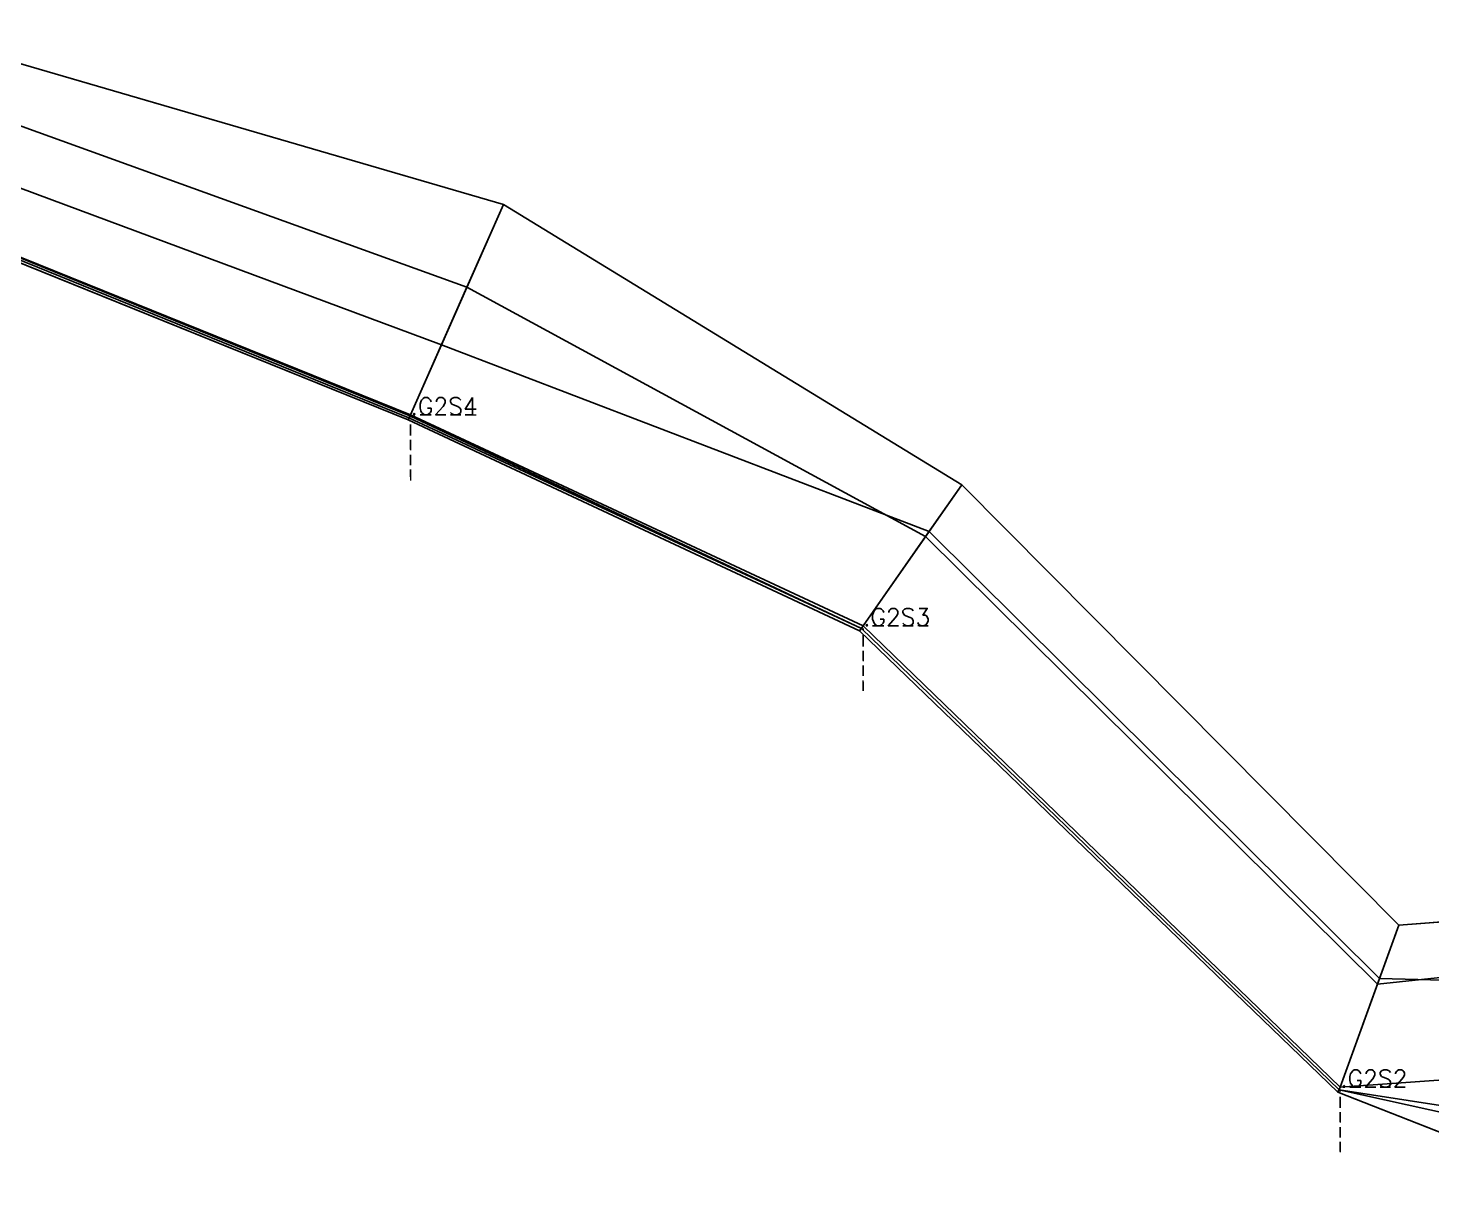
# Model space of a CAD drawing. Extents: x 34233638 to 35010029, y 7400000 to 8016345.
# Drawn here: x 34714637 to 34717082, y 7514739 to 7516740 of the extents above; entities that cross this region are included whole.
import ezdxf

# ---------------------------------------------------------------- set-up
doc = ezdxf.new("R2010")
doc.units = 0
doc.header["$LTSCALE"] = 6
doc.header["$MEASUREMENT"] = 0
doc.header["$PDMODE"] = 1
for name, color, linetype in [('T-3DF1', 245, 'CONTINUOUS'), ('T-3DF2', 243, 'CONTINUOUS'), ('T-3DF3', 241, 'CONTINUOUS'), ('T-3DF4', 243, 'CONTINUOUS'), ('T-3DF5', 245, 'CONTINUOUS'), ('T-3DF6', 247, 'CONTINUOUS'), ('T-3DF7', 249, 'CONTINUOUS'), ('T-3DF8', 247, 'CONTINUOUS'), ('V-FIL', 41, 'CONTINUOUS'), ('V-PROFIL', 65, 'CONTINUOUS'), ('V-PROFIL-C', 65, 'CONTINUOUS'), ('V-PROFIL-P', 65, 'CONTINUOUS'), ('V-STATION', 7, 'CONTINUOUS'), ('V-STATION-C1', 7, 'CONTINUOUS'), ('V-STATION-C2', 7, 'CONTINUOUS'), ('X-CONTOUR', 7, 'CONTINUOUS')]:
    doc.layers.add(name, color=color, linetype=linetype)
doc.styles.add('SIMPLEX', font='simplex')

msp = doc.modelspace()

# ---------------------------------------------------------------- linework, layer by layer
at = {"layer": 'T-3DF1'}
for points in [[(34715299, 7516058, -45517), (34715300, 7516062, -45463), (34714228, 7516496, -45412), (34714225, 7516492, -45517)], [(34716085, 7515691, -45578), (34716088, 7515695, -45523), (34715300, 7516062, -45463), (34715299, 7516058, -45517)], [(34716918, 7514888, -45558), (34716920, 7514892, -45503), (34716088, 7515695, -45523), (34716085, 7515691, -45578)], [(34717298, 7514739, -45558), (34717320, 7514804, -45233), (34716920, 7514892, -45503), (34716918, 7514888, -45558)]]:
    msp.add_3dface(points, dxfattribs=at)
at = {"layer": 'T-3DF2'}
for points in [[(34715300, 7516062, -45463), (34715303, 7516067, -45417), (34714231, 7516500, -45317), (34714228, 7516496, -45412)], [(34716088, 7515695, -45523), (34716091, 7515700, -45478), (34715303, 7516067, -45417), (34715300, 7516062, -45463)], [(34716920, 7514892, -45503), (34716922, 7514897, -45458), (34716091, 7515700, -45478), (34716088, 7515695, -45523)], [(34717320, 7514804, -45233), (34717363, 7514928, -45058), (34716922, 7514897, -45458), (34716920, 7514892, -45503)]]:
    msp.add_3dface(points, dxfattribs=at)
at = {"layer": 'T-3DF3'}
for points in [[(34715303, 7516067, -45417), (34715401, 7516289, -45457), (34714356, 7516666, -45378), (34714231, 7516500, -45317)], [(34716091, 7515700, -45478), (34716200, 7515855, -45516), (34715401, 7516289, -45457), (34715303, 7516067, -45417)], [(34716922, 7514897, -45458), (34716987, 7515076, -45496), (34716200, 7515855, -45516), (34716091, 7515700, -45478)], [(34717363, 7514928, -45058), (34717430, 7515123, -45215), (34716987, 7515076, -45496), (34716922, 7514897, -45458)]]:
    msp.add_3dface(points, dxfattribs=at)
at = {"layer": 'T-3DF4'}
for points in [[(34715401, 7516289, -45457), (34715465, 7516433, -45517), (34714411, 7516740, -45517), (34714356, 7516666, -45378)], [(34716200, 7515855, -45516), (34716263, 7515945, -45578), (34715465, 7516433, -45517), (34715401, 7516289, -45457)], [(34716987, 7515076, -45496), (34717024, 7515179, -45558), (34716263, 7515945, -45578), (34716200, 7515855, -45516)], [(34717430, 7515123, -45215), (34717460, 7515212, -45558), (34717024, 7515179, -45558), (34716987, 7515076, -45496)]]:
    msp.add_3dface(points, dxfattribs=at)
at = {"layer": 'T-3DF5'}
for points in [[(34715465, 7516433, -45517), (34715357, 7516189, -45585), (34714294, 7516584, -45657), (34714411, 7516740, -45517)], [(34716263, 7515945, -45578), (34716206, 7515864, -45680), (34715357, 7516189, -45585), (34715465, 7516433, -45517)], [(34717024, 7515179, -45558), (34716990, 7515086, -45660), (34716206, 7515864, -45680), (34716263, 7515945, -45578)], [(34717460, 7515212, -45558), (34717413, 7515075, -45563), (34716990, 7515086, -45660), (34717024, 7515179, -45558)]]:
    msp.add_3dface(points, dxfattribs=at)
at = {"layer": 'T-3DF6'}
for points in [[(34715357, 7516189, -45585), (34715303, 7516067, -45717), (34714231, 7516500, -45917), (34714294, 7516584, -45657)], [(34716206, 7515864, -45680), (34716091, 7515700, -45728), (34715303, 7516067, -45717), (34715357, 7516189, -45585)], [(34716990, 7515086, -45660), (34716922, 7514897, -45708), (34716091, 7515700, -45728), (34716206, 7515864, -45680)], [(34717413, 7515075, -45563), (34717363, 7514928, -45568), (34716922, 7514897, -45708), (34716990, 7515086, -45660)]]:
    msp.add_3dface(points, dxfattribs=at)
at = {"layer": 'T-3DF7'}
for points in [[(34715303, 7516067, -45717), (34715302, 7516065, -45570), (34714230, 7516499, -45620), (34714231, 7516500, -45917)], [(34716091, 7515700, -45728), (34716088, 7515695, -45658), (34715302, 7516065, -45570), (34715303, 7516067, -45717)], [(34716922, 7514897, -45708), (34716920, 7514892, -45638), (34716088, 7515695, -45658), (34716091, 7515700, -45728)], [(34717363, 7514928, -45568), (34717329, 7514829, -45563), (34716920, 7514892, -45638), (34716922, 7514897, -45708)]]:
    msp.add_3dface(points, dxfattribs=at)
at = {"layer": 'T-3DF8'}
for points in [[(34715302, 7516065, -45570), (34715299, 7516058, -45517), (34714225, 7516492, -45517), (34714230, 7516499, -45620)], [(34716088, 7515695, -45658), (34716085, 7515691, -45578), (34715299, 7516058, -45517), (34715302, 7516065, -45570)], [(34716920, 7514892, -45638), (34716918, 7514888, -45558), (34716085, 7515691, -45578), (34716088, 7515695, -45658)], [(34717329, 7514829, -45563), (34717298, 7514739, -45558), (34716918, 7514888, -45558), (34716920, 7514892, -45638)]]:
    msp.add_3dface(points, dxfattribs=at)
at = {"layer": 'V-FIL'}
for points in [[(34715303, 7516067, -45517), (34714231, 7516500, -45517)], [(34716091, 7515700, -45578), (34715303, 7516067, -45517)], [(34716922, 7514897, -45558), (34716091, 7515700, -45578)], [(34717363, 7514928, -45558), (34716922, 7514897, -45558)]]:
    msp.add_polyline3d(points, dxfattribs=at)
at = {"layer": 'V-PROFIL', "extrusion": (-0.913545, 0.406737, 0)}
for p in [(34715401.4, 7516288.8, -45456.8), (34715357.1, 7516189.3, -45585.4), (34715300.4, 7516062, -45462.6), (34715301.6, 7516064.7, -45570.3)]:
    msp.add_point(p, dxfattribs=at)
at = {"layer": 'V-PROFIL', "extrusion": (-0.819152, 0.573576, 0)}
for p in [(34716200.2, 7515855.4, -45516.4), (34716206.1, 7515863.8, -45680.3), (34716087.8, 7515694.9, -45523.5), (34716087.9, 7515695, -45658)]:
    msp.add_point(p, dxfattribs=at)
at = {"layer": 'V-PROFIL', "extrusion": (-0.939693, 0.34202, 0)}
for p in [(34716986.9, 7515076.2, -45496.2), (34716990.4, 7515085.8, -45660.1), (34716919.8, 7514892, -45503.3), (34716919.9, 7514892.2, -45637.8)]:
    msp.add_point(p, dxfattribs=at)
at = {"layer": 'V-PROFIL-C'}
for points in [[(34715303, 7516067, -45517), (34715303, 7516067, -45417)], [(34715303, 7516067, -45517), (34715303, 7516067, -45717)], [(34716091, 7515700, -45578), (34716091, 7515700, -45478)], [(34716091, 7515700, -45578), (34716091, 7515700, -45728)], [(34716922, 7514897, -45558), (34716922, 7514897, -45458)], [(34716922, 7514897, -45558), (34716922, 7514897, -45708)]]:
    msp.add_polyline3d(points, dxfattribs=at)
at = {"layer": 'V-PROFIL-P'}
for points in [[(34715303, 7516067, -45517), (34715465, 7516433, -45517)], [(34715303, 7516067, -45517), (34715299, 7516058, -45517)], [(34716091, 7515700, -45578), (34716263, 7515945, -45578)], [(34716091, 7515700, -45578), (34716085, 7515691, -45578)], [(34716922, 7514897, -45558), (34717024, 7515179, -45558)], [(34716922, 7514897, -45558), (34716918, 7514888, -45558)]]:
    msp.add_polyline3d(points, dxfattribs=at)
at = {"layer": 'X-CONTOUR'}
for p, q in [((34715465, 7516433, -100000), (34714411, 7516740, -100000)), ((34715299, 7516058, -100000), (34714225, 7516492, -100000)), ((34716263, 7515945, -100000), (34715465, 7516433, -100000)), ((34716085, 7515691, -100000), (34715299, 7516058, -100000)), ((34717024, 7515179, -100000), (34716263, 7515945, -100000)), ((34716918, 7514888, -100000), (34716085, 7515691, -100000)), ((34717460, 7515212, -100000), (34717024, 7515179, -100000)), ((34717298, 7514739, -100000), (34716918, 7514888, -100000))]:
    msp.add_line(p, q, dxfattribs=at)

# ---------------------------------------------------------------- texts
at = {"layer": 'V-STATION', "style": 'SIMPLEX'}
for s, p in [('.G2S4', (34715303, 7516067, -45517)), ('.G2S3', (34716091, 7515700, -45578)), ('.G2S2', (34716922, 7514897, -45558))]:
    msp.add_text(s, height=30, dxfattribs=at).set_placement(p)
at = {"layer": 'V-STATION-C1', "extrusion": (5.32184e-17, -1, 2.66092e-16), "style": 'SIMPLEX'}
for s, p in [('.G2S4', (34715303, -45517, -7516067)), ('.G2S3', (34716091, -45578, -7515700)), ('.G2S2', (34716922, -45558, -7514897))]:
    msp.add_text(s, height=30, dxfattribs=at).set_placement(p)
at = {"layer": 'V-STATION-C2', "extrusion": (-1, -3.87043e-15, 7.74086e-15), "style": 'SIMPLEX'}
for s, p in [('.G2S4', (-7516067, -45517, -34715303)), ('.G2S3', (-7515700, -45578, -34716091)), ('.G2S2', (-7514897, -45558, -34716922))]:
    msp.add_text(s, height=30, dxfattribs=at).set_placement(p)

doc.saveas('drawing.dxf')
